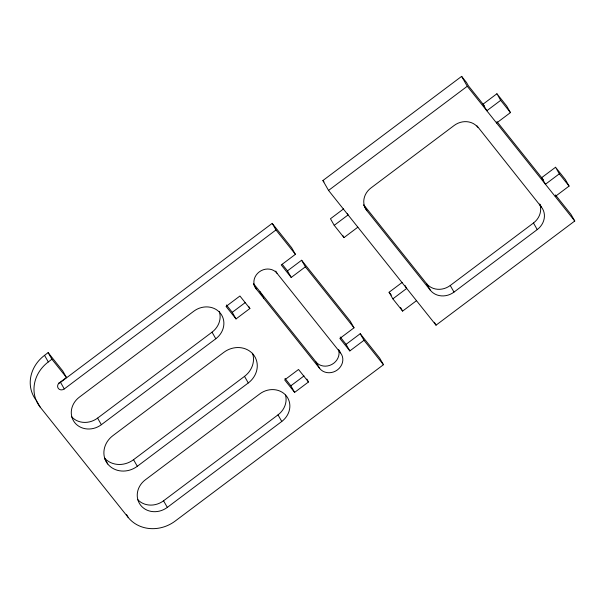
<?xml version="1.0" encoding="UTF-8"?>
<svg xmlns="http://www.w3.org/2000/svg" width="605" height="605" viewBox="0 0 605 605"><rect width="100%" height="100%" fill="white"/><g stroke="black" fill="none" stroke-linecap="round" stroke-linejoin="round"><path stroke-width="0.91" d="M35.884 399.822A34.583 31.112 -29.7 0 1 44.543 355.354L48.128 352.617L62.708 370.903L66.467 377.497L59.396 382.806A4.348 3.91 -29.7 0 0 58.367 388.478A4.348 3.91 -29.7 0 0 64.281 388.932L275.963 229.968L272.205 223.374L60.523 382.337A4.348 3.91 -29.7 0 1 58.458 383.23M360.225 333.71L363.983 340.305L349.834 350.93L346.075 344.336L360.225 333.71L379.69 358.122L383.449 364.717L175.216 521.049A34.583 31.112 -29.7 0 1 128.162 517.404L40.142 407.059A34.583 31.112 -29.7 0 1 48.302 361.949L51.886 359.211L48.128 352.617M555.466 194.961L570.991 214.412L574.75 221.006L436.031 325.18L328.545 190.431L322.904 180.54L461.623 76.374L466.508 82.499L468.383 85.797L484.197 105.61M328.545 190.431L467.264 86.265L461.623 76.374M343.595 208.884L330.459 218.753L334.217 225.347L343.988 237.599L357.857 227.185M496.917 93.752L483.047 104.166L486.806 110.76L500.675 100.347L496.917 93.752L506.688 106.004L510.446 112.598L496.576 123.012M272.205 223.374L291.648 247.748L295.406 254.342L281.257 264.967L291.224 277.461L305.374 266.835L301.615 260.241L287.466 270.866L291.224 277.461M334.217 225.347L348.087 214.934L347.255 213.467M248.632 306.312L249.888 308.505L236.018 318.926L232.26 312.331L245.396 302.462M71.594 416.754A19.549 17.59 -29.7 0 0 97.594 418.108L212.037 332.168A19.549 17.59 -29.7 0 0 219.282 311.499M253.692 284.486L256.195 288.887L263.659 298.167L259.9 291.572L253.586 283.715M101.36 424.702L215.796 338.762A19.549 17.59 -29.7 0 0 220.409 313.261A19.549 17.59 -29.7 0 0 193.812 311.204L79.368 397.145A19.549 17.59 -29.7 0 0 74.755 422.645A19.549 17.59 -29.7 0 0 101.36 424.702L97.594 418.108M104.536 458.061A21.727 19.541 -29.7 0 0 133.539 459.694L244.518 376.363A21.727 19.541 -29.7 0 0 252.512 353.229M137.305 466.289L248.277 382.957A21.727 19.541 -29.7 0 0 253.404 354.621A21.727 19.541 -29.7 0 0 223.85 352.329L112.878 435.668A21.727 19.541 -29.7 0 0 107.75 463.997A21.727 19.541 -29.7 0 0 137.305 466.289L133.539 459.694M416.49 300.685L402.62 311.099L392.849 298.847L389.083 292.253L402.227 282.384M555.549 167.252L541.672 177.666L545.438 184.26L559.307 173.839L555.549 167.252L565.32 179.496L569.078 186.09L555.208 196.512M301.615 260.241L350.257 321.217L354.016 327.812L339.866 338.437L349.834 350.93M392.849 298.847L406.719 288.434L405.048 285.499M306.826 379.048L308.497 381.974L294.627 392.395L290.861 385.801L304.005 375.932M137.547 499.435A19.549 17.59 -29.7 0 0 163.554 500.796L278.005 414.871A19.549 17.59 -29.7 0 0 285.522 395.088M363.673 204.785L426.601 283.669A17.379 15.632 -29.7 0 0 450.241 285.499L533.474 223.003A17.379 15.632 -29.7 0 0 539.872 204.498M167.32 507.391L281.771 421.466A19.549 17.59 -29.7 0 0 286.384 395.965A19.549 17.59 -29.7 0 0 259.787 393.9L145.329 479.825A19.549 17.59 -29.7 0 0 140.715 505.326A19.549 17.59 -29.7 0 0 167.32 507.391L163.554 500.796M363.923 205.511L366.849 210.638L430.359 290.264A17.379 15.632 -29.7 0 0 454.007 292.094L537.232 229.59A17.379 15.632 -29.7 0 0 541.331 206.925L539.66 203.998M500.675 100.347L510.446 112.598M559.307 173.839L569.078 186.09M496.932 121.582L543.396 179.829M467.264 86.265L574.75 221.006M476.982 125.84L541.331 206.925M322.904 180.54L323.985 181.901M389.083 292.253L391.382 295.134M275.963 229.968L295.406 254.342M305.374 266.835L354.016 327.812M363.983 340.305L383.449 364.717M282.187 264.256L287.466 270.866M340.207 336.993L346.075 344.336M275.751 271.063L276.999 273.256L340.517 352.881A13.038 11.722 -29.7 0 1 337.446 369.882A13.038 11.722 -29.7 0 1 319.712 368.505L263.659 298.167M259.9 291.572L315.954 361.911L319.712 368.505M249.888 308.505L239.92 296.011L226.051 306.433L236.018 318.926M308.497 381.974L298.53 369.481L284.66 379.902L294.627 392.395M226.391 304.98L232.26 312.331M285 378.45L290.861 385.801M51.886 359.211L66.467 377.497M533.474 223.003L537.232 229.59M450.241 285.499L454.007 292.094M426.601 283.669L430.359 290.264M434.36 322.253L436.031 325.18M400.525 307.438L402.62 311.099M342.732 235.405L343.988 237.599M338.845 349.947L340.517 352.881M278.005 414.871L281.771 421.466M244.518 376.363L248.277 382.957M212.037 332.168L215.796 338.762M104.408 458.136L107.75 463.997M60.523 382.337L64.281 388.932M44.543 355.354L48.302 361.949M126.49 514.469L128.162 517.404M36.383 400.465L40.142 407.059M477.821 127.307A17.379 15.632 -29.7 0 0 454.173 125.469L370.948 187.974A17.379 15.632 -29.7 0 0 366.849 210.638M256.195 288.887A13.038 11.722 -29.7 0 1 259.273 271.887A13.038 11.722 -29.7 0 1 276.999 273.256M338.558 349.652A13.038 11.722 -29.7 0 1 331.895 364.437A13.038 11.722 -29.7 0 1 315.954 361.911"/></g></svg>
